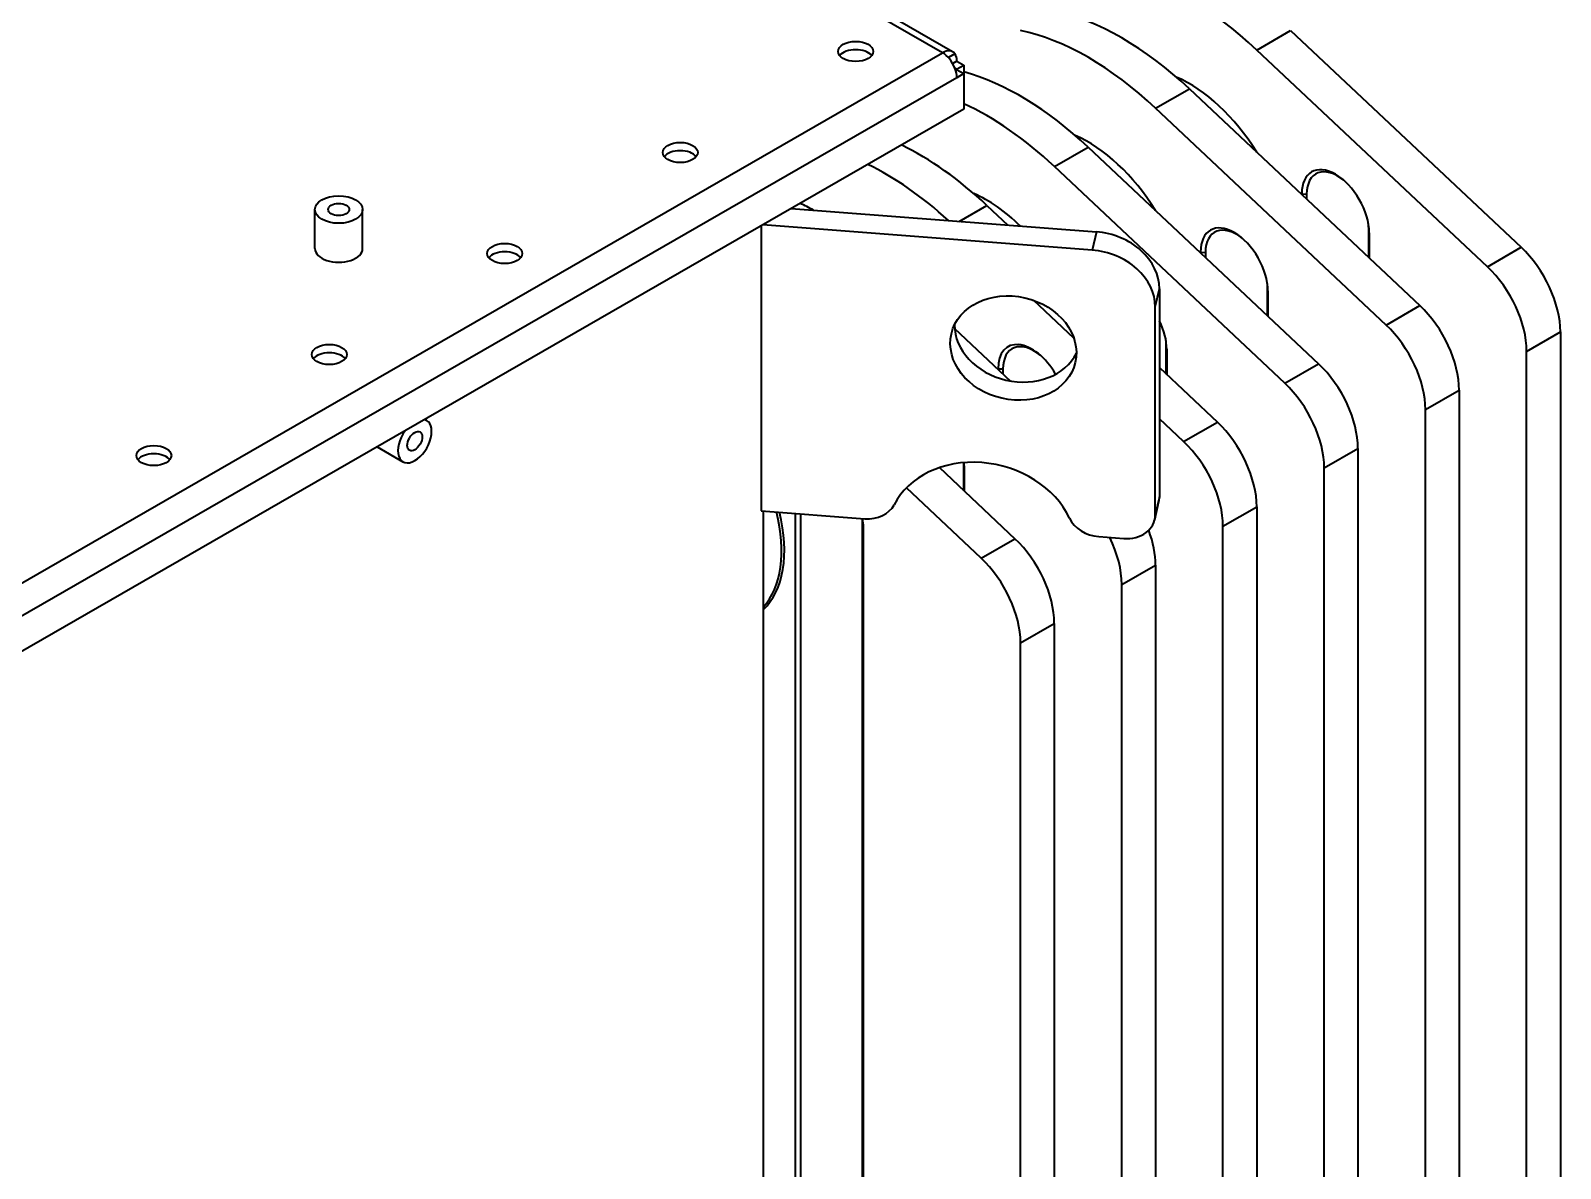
# Model space of a CAD drawing. Header units: millimetres. Extents: x 0 to 4756, y 0 to 3364.
# Drawn here: x 4163.8 to 4404.3, y 2835.8 to 3014.7 of the extents above; entities that cross this region are included whole.
import ezdxf

# ---------------------------------------------------------------- set-up
doc = ezdxf.new("R2010")
doc.units = ezdxf.units.MM
doc.header["$LTSCALE"] = 4
doc.layers.add('가시적인 것(ISO)', color=3, linetype='Continuous', lineweight=40)
doc.layers.add('가시적인 좁은 것(ISO)', color=3, linetype='Continuous', lineweight=35)

msp = doc.modelspace()

# ---------------------------------------------------------------- linework, layer by layer
at = {"layer": '가시적인 것(ISO)'}
for p, q in [((4308.7265, 3011.3686), (4084.3615, 3140.5718)), ((4361.8492, 3014.6928), (4398.0697, 2980.6308)), ((4392.7664, 2977.5768), (4356.5459, 3011.6388)), ((4309.3923, 3009.8986), (4308.7326, 3009.5187)), ((4309.3569, 3008.6159), (4309.0917, 3008.7687)), ((4309.193, 3008.4808), (4309.3569, 3008.5752)), ((4309.3569, 3008.6159), (4310.4883, 3009.2674)), ((4309.3569, 3008.5752), (4309.3569, 3008.6159)), ((4309.3569, 3008.5752), (4310.4883, 3007.9237)), ((4309.3923, 3009.8986), (4310.4883, 3009.2674)), ((4310.4883, 3009.2674), (4310.4883, 3007.9237)), ((4310.4883, 3007.9237), (4309.3923, 3007.2925)), ((4310.4883, 3007.9237), (4310.4883, 3002.3643)), ((4345.9393, 3005.5309), (4382.1598, 2971.4689)), ((4310.4883, 3002.3643), (4129.5397, 2898.163)), ((4376.8565, 2968.4149), (4340.636, 3002.4769)), ((4330.0294, 2996.369), (4366.2499, 2962.307)), ((4360.9466, 2959.253), (4324.7261, 2993.315)), ((4363.592, 2988.9301), (4363.592, 2989.0345)), ((4364.3669, 2988.9954), (4364.3669, 2988.2014)), ((4208.4858, 2980.4277), (4208.4858, 2986.5593)), ((4215.9858, 2980.4277), (4215.9858, 2986.5593)), ((4283.3401, 2986.7307), (4331.3175, 2983.0496)), ((4314.1195, 2987.2071), (4317.4054, 2984.117)), ((4278.6171, 2984.0109), (4278.6171, 2939.2233)), ((4330.6572, 2980.1955), (4278.889, 2984.1675)), ((4374.1308, 2979.0194), (4374.1308, 2983.3728)), ((4374.1986, 2982.9265), (4374.1986, 2978.9556)), ((4347.6821, 2979.7682), (4347.6821, 2979.8726)), ((4348.457, 2979.8335), (4348.457, 2979.0395)), ((4327.8012, 2966.2995), (4321.4138, 2972.3063)), ((4341.2299, 2974.1136), (4341.2299, 2941.4117)), ((4358.2209, 2969.8575), (4358.2209, 2974.2109)), ((4358.2887, 2973.7646), (4358.2887, 2969.7937)), ((4340.5696, 2938.5576), (4340.5696, 2971.2595)), ((4309.0367, 2967.8633), (4317.8115, 2959.6114)), ((4404.2507, 2967.3251), (4404.2507, 2830.7018)), ((4342.311, 2960.6956), (4342.311, 2965.049)), ((4342.3788, 2964.6027), (4342.3788, 2960.6318)), ((4398.9474, 2827.6478), (4398.9474, 2964.2711)), ((4315.8623, 2961.4444), (4315.8623, 2961.5487)), ((4316.6372, 2961.5097), (4316.6372, 2960.7157)), ((4341.2299, 2961.7123), (4350.34, 2953.1451)), ((4388.3408, 2958.1632), (4388.3408, 2821.5399)), ((4383.0375, 2818.4859), (4383.0375, 2955.1092)), ((4225.7709, 2953.5788), (4226.0573, 2953.4139)), ((4345.0367, 2950.0911), (4341.2299, 2953.671)), ((4218.2564, 2949.2515), (4222.3146, 2946.9146)), ((4372.4309, 2949.0013), (4372.4309, 2812.378)), ((4306.6434, 2945.9903), (4318.5202, 2934.8213)), ((4310.4912, 2942.3718), (4310.4912, 2946.7251)), ((4310.559, 2946.2789), (4310.559, 2942.308)), ((4367.1276, 2809.324), (4367.1276, 2945.9473)), ((4313.2169, 2931.7673), (4301.455, 2942.8282)), ((4278.6171, 2939.2233), (4294.9324, 2937.9714)), ((4278.9867, 2795.8687), (4278.9867, 2939.1949)), ((4284.0425, 2796.5889), (4284.0425, 2938.807)), ((4284.8174, 2938.7475), (4284.8174, 2796.6534)), ((4340.4847, 2937.8108), (4341.145, 2940.6649)), ((4356.521, 2939.8394), (4356.521, 2803.2161)), ((4294.5813, 2796.2989), (4294.5813, 2937.5632)), ((4294.6491, 2937.117), (4294.6491, 2796.2882)), ((4351.2177, 2800.1621), (4351.2177, 2936.7854)), ((4331.6886, 2935.1513), (4335.6134, 2934.8502)), ((4340.6111, 2930.6774), (4340.6111, 2794.0541)), ((4335.3078, 2791.0002), (4335.3078, 2927.6235)), ((4324.7012, 2921.5155), (4324.7012, 2784.8922)), ((4319.3979, 2783.5138), (4319.3979, 2918.4616))]:
    msp.add_line(p, q, dxfattribs=at)
for centre, major_axis, ratio, start_param, end_param in [((4345.9144, 2978.7757), (-24.9516, 43.3292), 0.57809312, 5.19428823, 5.80515347), ((4335.3078, 2972.6677), (24.9516, -43.3292), 0.57809312, 2.05269558, 2.66356082), ((4330.0045, 2969.6138), (-24.9516, 43.3292), 0.57809312, 5.19428823, 5.80515347), ((4293.4824, 3010.1072), (2.75, 0), 0.5758617, 0.42574759, 2.71584506), ((4293.4824, 3010.1072), (-2.75, 0), 0.5758617, 3.56734024, 5.85743772), ((4307.1296, 3008.5955), (1.5969, 2.7731), 0.57809312, 6.01945221, 7.06664976), ((4307.1296, 3008.5955), (1.5969, -2.7731), 0.57809312, 1.31093065, 2.3581282), ((4307.1296, 3008.5955), (1.5969, 2.7731), 0.57809312, 5.49585344, 6.01945221), ((4307.1296, 3008.5955), (1.5969, -2.7731), 0.57809312, 0.78733187, 1.31093065), ((4319.3979, 2963.5058), (24.9516, -43.3292), 0.57809312, 2.05269558, 2.6128746), ((4345.9144, 2987.9731), (11.2282, -19.4981), 0.57809312, 1.6289035, 2.48626737), ((4314.0946, 2960.4519), (-24.9516, 43.3292), 0.57809312, 5.19428823, 5.60189855), ((4303.488, 2954.3439), (24.9516, -43.3292), 0.57809312, 2.05269558, 2.4378192), ((4330.0045, 2978.8112), (11.2282, -19.4981), 0.57809312, 1.6289035, 2.48626737), ((4265.9052, 2994.2266), (-2.75, 0), 0.5758617, 3.56734024, 5.85743772), ((4265.8836, 2994.239), (2.75, 0), 0.5758617, 0.41183342, 0.7798335), ((4298.1847, 2951.29), (-24.9516, 43.3292), 0.57809312, 5.21595215, 5.57941185), ((4368.8953, 2985.9805), (-3.7427, 6.4994), 0.57809312, 3.92892453, 7.07051718), ((4369.2489, 2986.1841), (-3.4454, 5.983), 0.57809312, 5.30470402, 7.07051718), ((4314.0946, 2969.6493), (11.2282, -19.4981), 0.57809312, 2.02020628, 2.48626737), ((4287.578, 2945.182), (24.9516, -43.3292), 0.57809312, 2.37821325, 2.4378192), ((4352.9854, 2976.8186), (-3.7427, 6.4994), 0.57809312, 3.92892453, 7.07051718), ((4369.2489, 2986.1841), (-3.4454, 5.983), 0.57809312, 3.92892453, 4.12007394), ((4331.3175, 2974.8741), (9.7426, -2.2541), 0.81038575, 0.18534668, 1.75614301), ((4353.339, 2977.0222), (-3.4454, 5.983), 0.57809312, 5.30470402, 7.07051718), ((4212.2358, 2980.4277), (3.75, 0), 0.5758617, 3.14159265, 6.28318531), ((4238.3281, 2978.3459), (-2.75, 0), 0.5758617, 3.56734024, 5.85743772), ((4238.3064, 2978.3584), (2.75, 0), 0.5758617, 0.41183342, 0.7798335), ((4330.6572, 2972.02), (9.7426, -2.2541), 0.81038575, 0.18534668, 1.75614301), ((4395.4118, 2972.415), (6.2379, -10.8323), 0.57809312, 0.78733187, 2.05269558), ((4390.1085, 2969.361), (-6.2379, 10.8323), 0.57809312, 3.92892453, 5.19428823), ((4353.339, 2977.0222), (-3.4454, 5.983), 0.57809312, 3.92892453, 4.12007394), ((4379.5019, 2963.2531), (6.2379, -10.8323), 0.57809312, 0.78733187, 2.05269558), ((4318.927, 2967.6493), (-9.7426, 2.2541), 0.81038575, 0.18174513, 2.95984752), ((4337.0755, 2967.6567), (3.7427, -6.4994), 0.57809312, 0.78733187, 1.45806984), ((4374.1986, 2960.1991), (-6.2379, 10.8323), 0.57809312, 3.92892453, 5.19428823), ((4321.1656, 2958.4948), (-3.7427, 6.4994), 0.57809312, 4.71479879, 7.07051718), ((4321.5192, 2958.6984), (-3.4454, 5.983), 0.57809312, 5.30470402, 7.07051718), ((4337.4291, 2967.8603), (-3.4454, 5.983), 0.57809312, 3.92892453, 4.12007394), ((4210.7509, 2962.4653), (2.75, 0), 0.5758617, 0.42574759, 2.71584506), ((4210.7509, 2962.4653), (-2.75, 0), 0.5758617, 3.56734024, 5.85743772), ((4363.592, 2954.0912), (6.2379, -10.8323), 0.57809312, 0.78733187, 2.05269558), ((4358.2887, 2951.0372), (-6.2379, 10.8323), 0.57809312, 3.92892453, 5.19428823), ((4224.1859, 2950.1642), (1.8714, 3.2497), 0.57809312, 1.3997044, 6.45040982), ((4347.6821, 2944.9293), (6.2379, -10.8323), 0.57809312, 0.78733187, 2.05269558), ((4183.1737, 2946.5847), (-2.75, 0), 0.5758617, 3.56734024, 5.85743772), ((4342.3788, 2941.8753), (-6.2379, 10.8323), 0.57809312, 3.92892453, 5.19428823), ((4183.1521, 2946.5971), (2.75, 0), 0.5758617, 0.41183342, 0.7798335), ((4313.3105, 2934.5175), (-14.6139, 3.3812), 0.81038575, 3.71133611, 6.08413521), ((4305.6093, 2949.5365), (-3.4454, 5.983), 0.57809312, 3.92892453, 3.93765603), ((4305.2557, 2949.3329), (3.7427, -6.4994), 0.57809312, 0.78733187, 0.86733041), ((4336.2737, 2941.792), (4.8713, -1.1271), 0.81038575, 0, 0.18534668), ((4266.0893, 2942.0049), (11.1159, -19.3031), 0.57809312, 0.17592676, 1.10296594), ((4266.3648, 2942.1636), (11.2282, -19.4981), 0.57809312, 0.13280054, 1.09487088), ((4294.9324, 2942.0592), (4.8713, -1.1271), 0.81038575, 4.89773566, 6.08413521), ((4335.6134, 2938.9379), (4.8713, -1.1271), 0.81038575, 4.89773566, 6.46853199), ((4289.6994, 2940.3746), (-3.4454, 5.983), 0.57809312, 3.92892453, 4.00484519), ((4289.3458, 2940.171), (3.7427, -6.4994), 0.57809312, 0.78733187, 0.92650125), ((4331.6886, 2939.239), (-4.8713, 1.1271), 0.81038575, 0.56974346, 1.75614301), ((4331.7722, 2935.7674), (6.2379, -10.8323), 0.57809312, 0.78733187, 1.28294362), ((4315.8623, 2926.6055), (6.2379, -10.8323), 0.57809312, 0.78733187, 2.05269558), ((4326.4689, 2932.7134), (-6.2379, 10.8323), 0.57809312, 3.92892453, 4.5943064), ((4310.559, 2923.5515), (-6.2379, 10.8323), 0.57809312, 3.92892453, 5.19428823)]:
    msp.add_ellipse(centre, major_axis=major_axis, ratio=ratio, start_param=start_param, end_param=end_param, dxfattribs=at)
for centre, major_axis, ratio in [((4293.4824, 3011.4153), (2.75, 0), 0.5758617), ((4265.9052, 2995.5347), (2.75, 0), 0.5758617), ((4212.2358, 2986.5593), (3.75, 0), 0.5758617), ((4212.2358, 2986.5593), (1.6618, 0), 0.5758617), ((4238.3281, 2979.654), (2.75, 0), 0.5758617), ((4318.2667, 2964.7952), (-9.7426, 2.2541), 0.81038575), ((4210.7509, 2963.7734), (2.75, 0), 0.5758617), ((4224.1859, 2950.1642), (0.8293, 1.44), 0.57809312), ((4183.1737, 2947.8928), (2.75, 0), 0.5758617)]:
    msp.add_ellipse(centre, major_axis=major_axis, ratio=ratio, dxfattribs=at)
at = {"layer": '가시적인 좁은 것(ISO)'}
for p, q in [((4307.1296, 3011.2117), (4082.7646, 3140.4149)), ((4356.5459, 3011.6388), (4361.8492, 3014.6928)), ((4128.373, 2908.2726), (4307.1296, 3011.2117)), ((4309.0891, 3011.0321), (4308.063, 3010.4412)), ((4309.3923, 3007.2925), (4130.6357, 2904.3534)), ((4340.636, 3002.4769), (4345.9393, 3005.5309)), ((4324.7261, 2993.315), (4330.0294, 2996.369)), ((4363.592, 2989.0345), (4364.3669, 2988.9954)), ((4309.7708, 2984.7028), (4314.1195, 2987.2071)), ((4331.3175, 2983.0496), (4330.6572, 2980.1955)), ((4374.1986, 2982.9265), (4374.1308, 2983.3728)), ((4347.6821, 2979.8726), (4348.457, 2979.8335)), ((4392.7664, 2977.5768), (4398.0697, 2980.6308)), ((4340.5696, 2971.2595), (4341.2299, 2974.1136)), ((4358.2887, 2973.7646), (4358.2209, 2974.2109)), ((4376.8565, 2968.4149), (4382.1598, 2971.4689)), ((4398.9474, 2964.2711), (4404.2507, 2967.3251)), ((4342.3788, 2964.6027), (4342.311, 2965.049)), ((4315.8623, 2961.5487), (4316.6372, 2961.5097)), ((4360.9466, 2959.253), (4366.2499, 2962.307)), ((4383.0375, 2955.1092), (4388.3408, 2958.1632)), ((4345.0367, 2950.0911), (4350.34, 2953.1451)), ((4367.1276, 2945.9473), (4372.4309, 2949.0013)), ((4310.559, 2946.2789), (4310.4912, 2946.7251)), ((4341.2299, 2941.4117), (4340.5696, 2938.5576)), ((4351.2177, 2936.7854), (4356.521, 2939.8394)), ((4294.6491, 2937.117), (4294.5813, 2937.5632)), ((4313.2169, 2931.7673), (4318.5202, 2934.8213)), ((4335.3078, 2927.6235), (4340.6111, 2930.6774)), ((4319.3979, 2918.4616), (4324.7012, 2921.5155))]:
    msp.add_line(p, q, dxfattribs=at)

doc.saveas('drawing.dxf')
